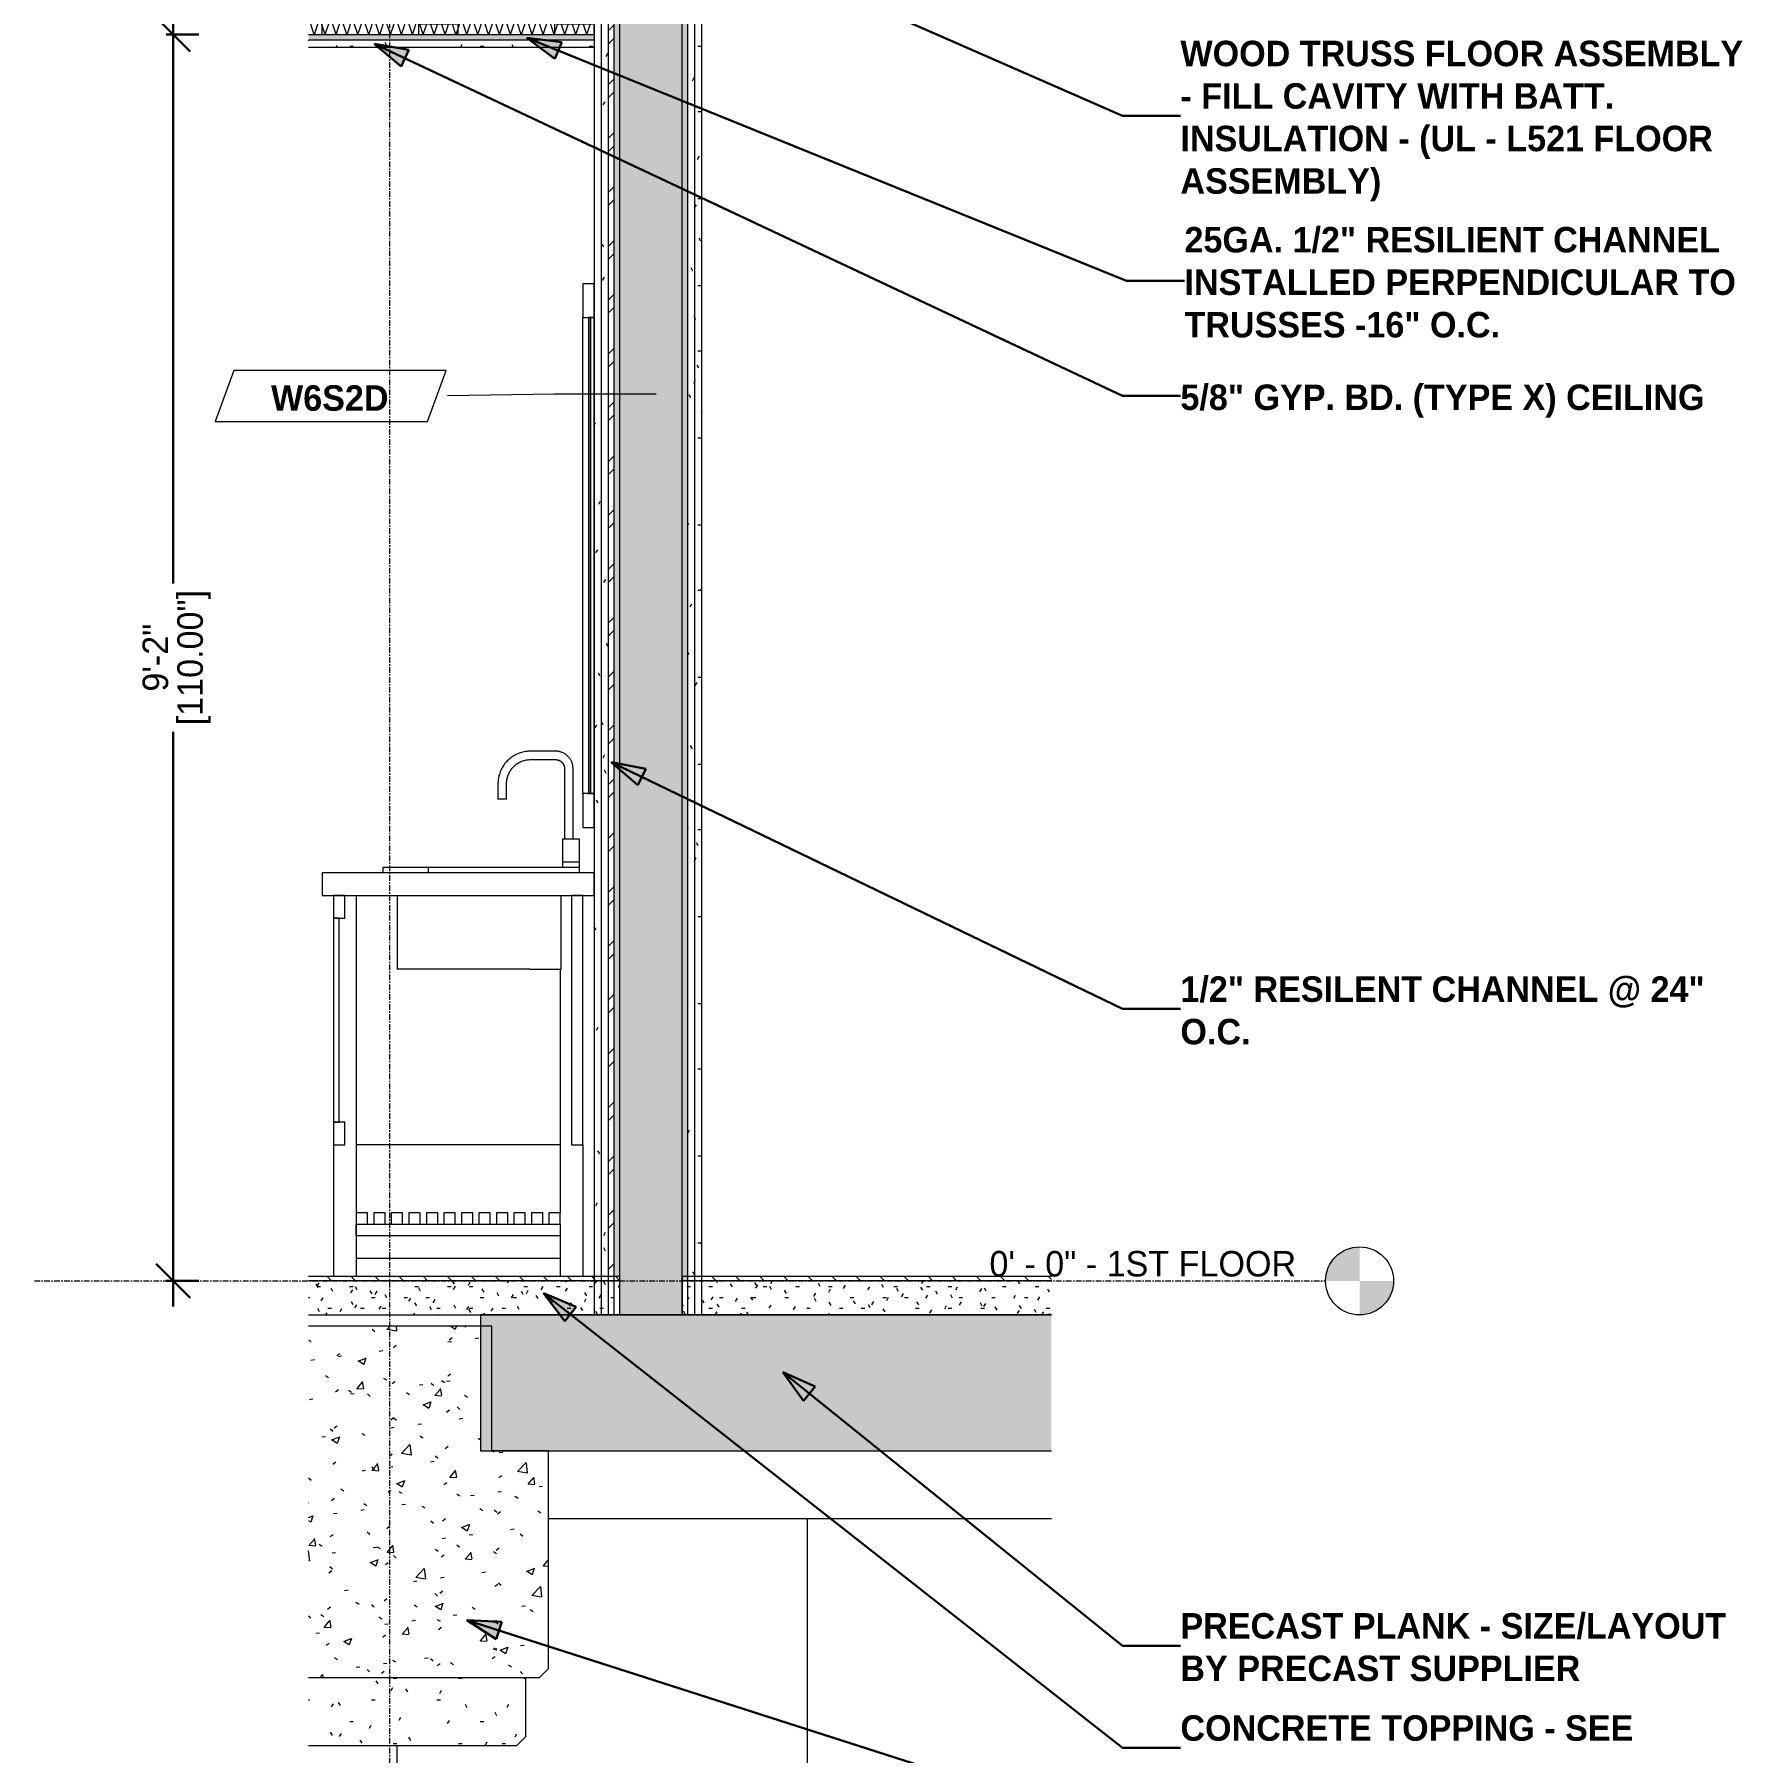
# Model space of a CAD drawing. Header units: inches. Extents: x 2469 to 3241, y -184 to 455.
# Drawn here: x 2469 to 2619.7, y -41.6 to 110 of the extents above; entities that cross this region are included whole.
import ezdxf

# ---------------------------------------------------------------- set-up
doc = ezdxf.new("R2010")
doc.units = ezdxf.units.IN
doc.header["$MEASUREMENT"] = 0
doc.linetypes.add('Dash 1_16_', pattern=[0.125, 0.0625, -0.0625])
doc.linetypes.add('Grid Line 1_2_', pattern=[0.875, 0.5, -0.125, 0.125, -0.125])
for name, color, linetype, lineweight in [('0-1', 7, 'Continuous', 5), ('0-2', 254, 'Continuous', 9), ('0-3', 55, 'Continuous', 9), ('A-ANNO-DIMS-1', 211, 'Continuous', 30), ('A-CLNG-1', 251, 'Continuous', 5), ('A-CLNG-2', 13, 'Continuous', 9), ('A-CLNG-PATT-1', 45, 'Continuous', 9), ('A-DOOR-1', 7, 'Dash 1_16_', 9), ('A-DOOR-FRAM-1', 7, 'Continuous', 9), ('A-FLOR-5', 192, 'Continuous', 9), ('A-FLOR-LEVL', 51, 'Continuous', 9), ('A-FLOR-LEVL-1', 51, 'Grid Line 1_2_', 9), ('A-FLOR-MCUT-2', 51, 'Continuous', 9), ('A-FLOR-PATT-1', 45, 'Continuous', 9), ('A-GENM-1', 55, 'Continuous', 9), ('A-WALL-1', 7, 'Continuous', 9), ('A-WALL-IDEN', 211, 'Continuous', 9), ('A-WALL-PATT-1', 55, 'Continuous', 9), ('A-WALL-PATT-2', 45, 'Continuous', 9), ('G-ANNO-TEXT', 231, 'Continuous', 30), ('G-ANNO-TEXT-1', 231, 'Continuous', 9), ('I-WALL-1', 8, 'Continuous', 5), ('I-WALL-2', 7, 'Continuous', 9), ('P-SANR-FIXT-1', 254, 'Continuous', 9), ('Q-CASE-1', 253, 'Continuous', 9), ('Q-CASE-2', 254, 'Continuous', 9), ('S-BEAM-1', 55, 'Continuous', 9), ('S-BEAM-2', 10, 'Continuous', 9), ('S-BEAM-3', 7, 'Continuous', 9), ('S-BEAM-4', 45, 'Continuous', 9), ('S-GRID-1', 1, 'Grid Line 1_2_', 9)]:
    doc.layers.add(name, color=color, linetype=linetype, lineweight=lineweight)
doc.styles.add('Century Gothic', font='ufonts.com_century-gothic.ttf', dxfattribs={"height": 2.25})
doc.styles.add('Century Gothic_B', font='GOTHICB.TTF', dxfattribs={"height": 2.25})
doc.dimstyles.new('OD__1_16__Tol__', dxfattribs={"dimscale": 12, "dimtxt": 2.349379, "dimasz": 0.25, "dimexe": 0.1875, "dimexo": 0.125, "dimgap": 0.03125, "dimtad": 1, "dimdec": 4, "dimrnd": 0.0625, "dimzin": 3, "dimdsep": 46, "dimlunit": 4, "dimtxsty": 'Century Gothic', "dimblk1": 'OBLIQUE', "dimblk2": 'OBLIQUE', "dimsah": 1, "dimcen": 0.09, "dimdle": 0.1875, "dimazin": 0, "dimtfac": 1, "dimtdec": 4, "dimtix": 1, "dimtmove": 0, "dimatfit": 3, "dimfxl": 1, "dimtvp": 1, "dimtfill": 1, "dimfrac": 2, "dimtolj": 1, "dimtzin": 0, "dimlwd": 30, "dimlwe": 30, "dimarcsym": 2})
pattern_1 = [(0, (3257.106, 59.024), (7.68, 1.92), [0.317, -5.443, 0.317, -5.443, -30.72]), (0, (3257.106, 59.024), (7.68, 1.92), [-11.52, 0.317, -11.203, 0.317, -5.443, -13.44]), (0, (3257.106, 59.024), (7.68, 1.92), [-28.8, 0.317, -3.523, 0.317, -9.283]), (120, (3259.986, 59.984), (-5.502769, 5.691075), [0.317, -5.443, 0.317, -5.443, -30.72]), (120, (3259.986, 59.984), (-5.502769, 5.691075), [-11.52, 0.317, -11.203, 0.317, -5.443, -13.44]), (120, (3259.986, 59.984), (-5.502769, 5.691075), [-28.8, 0.317, -3.523, 0.317, -9.283]), (240, (3260.946, 63.824), (-2.177231, -7.611075), [0.317, -5.443, 0.317, -5.443, -30.72]), (240, (3260.946, 63.824), (-2.177231, -7.611075), [-11.52, 0.317, -11.203, 0.317, -5.443, -13.44]), (240, (3260.946, 63.824), (-2.177231, -7.611075), [-28.8, 0.317, -3.523, 0.317, -9.283])]
pattern_2 = [(161.57, (3257.226, 59.144), (-0.9603837, -0.00039918), [0, -6.83, 0.758, 0]), (18.43, (3256.986, 59.144), (-0.9603837, 0.00039918), [0, -6.83, 0.758, 0]), (108.43, (3257.226, 59.144), (0.47951018, -2.4005264), [2.276, -5.312]), (71.57, (3256.986, 59.144), (0.47951018, 2.4005264), [2.276, -5.312])]

# ---------------------------------------------------------------- blocks, each defined once
blk = doc.blocks.new('Bath Vanity - Bath Vanity 60_-3668790-WALL SECTION - WEST STAIR - SOUTH WALL')
at = {"layer": 'Q-CASE-1'}
for p, q in [((2518.37, 36), (2494.37, 36)), ((2494.37, 36), (2494.37, 34)), ((2518.37, 34), (2518.37, 36)), ((2494.37, 34), (2518.37, 34)), ((2496.37, 34), (2495.37, 34)), ((2495.37, 34), (2495.37, 32)), ((2496.37, 32), (2496.37, 34)), ((2517.37, 34), (2516.37, 34)), ((2516.37, 34), (2516.37, 12)), ((2517.37, 12), (2517.37, 34)), ((2495.87, 32), (2495.37, 32)), ((2495.37, 32), (2495.37, 14)), ((2495.37, 32), (2496.37, 32)), ((2495.87, 14), (2495.87, 32)), ((2495.37, 14), (2495.87, 14)), ((2496.37, 14), (2495.37, 14)), ((2495.37, 14), (2495.37, 12)), ((2496.37, 12), (2496.37, 14)), ((2495.37, 12), (2496.37, 12)), ((2516.37, 12), (2517.37, 12)), ((2498.37, 6), (2497.37, 6)), ((2497.37, 6), (2497.37, 5)), ((2497.37, 5), (2498.37, 5)), ((2498.37, 5), (2498.37, 6)), ((2499.92, 6), (2498.92, 6)), ((2498.92, 6), (2498.92, 5)), ((2498.92, 5), (2499.92, 5)), ((2499.92, 5), (2499.92, 6)), ((2501.46, 6), (2500.46, 6)), ((2500.46, 6), (2500.46, 5)), ((2500.46, 5), (2501.46, 5)), ((2501.46, 5), (2501.46, 6)), ((2503.01, 6), (2502.01, 6)), ((2502.01, 6), (2502.01, 5)), ((2502.01, 5), (2503.01, 5)), ((2503.01, 5), (2503.01, 6)), ((2504.56, 6), (2503.56, 6)), ((2503.56, 6), (2503.56, 5)), ((2503.56, 5), (2504.56, 5)), ((2504.56, 5), (2504.56, 6)), ((2506.1, 6), (2505.1, 6)), ((2505.1, 6), (2505.1, 5)), ((2505.1, 5), (2506.1, 5)), ((2506.1, 5), (2506.1, 6)), ((2507.65, 6), (2506.65, 6)), ((2506.65, 6), (2506.65, 5)), ((2506.65, 5), (2507.65, 5)), ((2507.65, 5), (2507.65, 6)), ((2509.19, 6), (2508.19, 6)), ((2508.19, 6), (2508.19, 5)), ((2508.19, 5), (2509.19, 5)), ((2509.19, 5), (2509.19, 6)), ((2510.74, 6), (2509.74, 6)), ((2509.74, 6), (2509.74, 5)), ((2509.74, 5), (2510.74, 5)), ((2510.74, 5), (2510.74, 6)), ((2512.28, 6), (2511.28, 6)), ((2511.28, 6), (2511.28, 5)), ((2511.28, 5), (2512.28, 5)), ((2512.28, 5), (2512.28, 6)), ((2513.83, 6), (2512.83, 6)), ((2512.83, 6), (2512.83, 5)), ((2512.83, 5), (2513.83, 5)), ((2513.83, 5), (2513.83, 6)), ((2515.37, 6), (2514.37, 6)), ((2514.37, 6), (2514.37, 5)), ((2514.37, 5), (2515.37, 5)), ((2515.37, 5), (2515.37, 6))]:
    blk.add_line(p, q, dxfattribs=at)
at = {"layer": 'Q-CASE-2'}
for p, q in [((2497.37, 34), (2497.37, 6)), ((2515.37, 27.5), (2515.37, 6)), ((2495.37, 12), (2495.37, 0.37)), ((2515.37, 12), (2497.37, 12)), ((2517.37, 12), (2517.37, 0.37)), ((2497.37, 4), (2497.37, 5)), ((2497.37, 5), (2497.37, 0.37)), ((2498.37, 5), (2498.92, 5)), ((2499.92, 5), (2500.46, 5)), ((2501.46, 5), (2502.01, 5)), ((2503.01, 5), (2503.56, 5)), ((2504.56, 5), (2505.1, 5)), ((2506.1, 5), (2506.65, 5)), ((2507.65, 5), (2508.19, 5)), ((2509.19, 5), (2509.74, 5)), ((2510.74, 5), (2511.28, 5)), ((2512.28, 5), (2512.83, 5)), ((2513.83, 5), (2514.37, 5)), ((2515.37, 5), (2515.37, 4)), ((2515.37, 5), (2515.37, 0.37)), ((2497.37, 4), (2515.37, 4)), ((2497.37, 2), (2515.37, 2))]:
    blk.add_line(p, q, dxfattribs=at)
blk = doc.blocks.new('BATHROOM MIRROR - BATHROOM MIRROR  60_-3802719-WALL SECTION - WEST STAIR - SOUTH WALL')
at = {"layer": 'Q-CASE-1'}
for p, q in [((2517.37, 88), (2517.37, 85)), ((2518.37, 88), (2517.37, 88)), ((2518.37, 85), (2518.37, 88)), ((2517.37, 85), (2518.37, 85)), ((2517.85, 85), (2517.85, 43)), ((2518.04, 85), (2517.85, 85)), ((2518.04, 43), (2518.04, 85)), ((2518.04, 85), (2518.04, 43)), ((2518.37, 85), (2518.04, 85)), ((2518.37, 43), (2518.37, 85)), ((2517.37, 43), (2517.37, 40)), ((2518.37, 43), (2517.37, 43)), ((2517.85, 43), (2518.04, 43)), ((2518.04, 43), (2518.37, 43)), ((2518.37, 40), (2518.37, 43)), ((2517.37, 40), (2518.37, 40))]:
    blk.add_line(p, q, dxfattribs=at)
at = {"layer": 'Q-CASE-2'}
blk.add_line((2517.37, 43), (2517.37, 85), dxfattribs=at)
blk = doc.blocks.new('CTR - 1st Phase - Unit Layouts_rvt-1-WALL SECTION - WEST STAIR - SOUTH WALL')
at = {"layer": 'P-SANR-FIXT-1'}
for p, q in [((2514.94, 46.75), (2512.75, 46.75)), ((2512.75, 46), (2514.94, 46)), ((2515.75, 45.19), (2515.75, 39)), ((2516.5, 39), (2516.5, 45.19)), ((2509.87, 43.87), (2509.87, 42.5)), ((2510.62, 42.5), (2509.87, 42.5)), ((2510.62, 42.5), (2510.62, 43.87)), ((2515.56, 39), (2515.56, 36.99)), ((2515.56, 39), (2515.56, 36.99)), ((2515.58, 39), (2515.58, 39)), ((2515.58, 39), (2516.31, 39)), ((2516.31, 39), (2517.04, 39)), ((2517.04, 39), (2517.04, 39)), ((2517.06, 36.99), (2517.06, 39)), ((2517.06, 36.99), (2517.06, 39)), ((2499.74, 36.5), (2503.74, 36.5)), ((2499.74, 36), (2499.74, 36.5)), ((2503.74, 36.5), (2514.56, 36.5)), ((2503.74, 36), (2503.74, 36.5)), ((2514.56, 36.5), (2517.06, 36.5)), ((2515.56, 36.99), (2515.56, 36.5)), ((2515.56, 36.99), (2517.06, 36.99)), ((2517.06, 36.5), (2517.06, 36.99)), ((2517.06, 36), (2517.06, 36.5)), ((2500.99, 34), (2500.99, 27.5)), ((2515.44, 27.5), (2515.44, 34)), ((2503.74, 27.5), (2500.99, 27.5)), ((2512.69, 27.5), (2503.74, 27.5)), ((2512.69, 27.5), (2515.44, 27.5))]:
    blk.add_line(p, q, dxfattribs=at)
at = {"layer": 'P-SANR-FIXT-1', "flags": 128}
for points in [[(2512.75, 46.75), (2512.63, 46.75), (2512.52, 46.74), (2512.41, 46.73), (2512.29, 46.71), (2512.18, 46.69), (2512.07, 46.67), (2511.96, 46.64), (2511.85, 46.6), (2511.74, 46.57), (2511.63, 46.52), (2511.53, 46.48), (2511.42, 46.43), (2511.32, 46.37), (2511.22, 46.31), (2511.13, 46.25), (2511.03, 46.18), (2510.94, 46.11), (2510.85, 46.04), (2510.77, 45.96), (2510.69, 45.88), (2510.61, 45.79), (2510.53, 45.71), (2510.46, 45.62), (2510.39, 45.52), (2510.33, 45.43), (2510.27, 45.33), (2510.21, 45.23), (2510.16, 45.13), (2510.11, 45.02), (2510.07, 44.92), (2510.03, 44.81), (2510, 44.7), (2509.96, 44.59), (2509.94, 44.48), (2509.92, 44.36), (2509.9, 44.25), (2509.89, 44.14), (2509.88, 44.02), (2509.87, 43.91), (2509.87, 43.87)], [(2510.62, 43.87), (2510.63, 43.96), (2510.63, 44.04), (2510.64, 44.13), (2510.65, 44.21), (2510.67, 44.3), (2510.69, 44.38), (2510.71, 44.46), (2510.73, 44.54), (2510.76, 44.62), (2510.79, 44.7), (2510.83, 44.78), (2510.86, 44.86), (2510.91, 44.93), (2510.95, 45), (2511, 45.07), (2511.05, 45.14), (2511.1, 45.21), (2511.15, 45.28), (2511.21, 45.34), (2511.27, 45.4), (2511.33, 45.46), (2511.4, 45.51), (2511.46, 45.57), (2511.53, 45.62), (2511.6, 45.66), (2511.67, 45.71), (2511.75, 45.75), (2511.82, 45.79), (2511.9, 45.82), (2511.98, 45.86), (2512.06, 45.88), (2512.14, 45.91), (2512.22, 45.93), (2512.31, 45.95), (2512.39, 45.97), (2512.47, 45.98), (2512.56, 45.99), (2512.64, 46), (2512.73, 46), (2512.75, 46)], [(2516.5, 45.19), (2516.5, 45.25), (2516.49, 45.31), (2516.49, 45.37), (2516.48, 45.44), (2516.47, 45.5), (2516.46, 45.56), (2516.44, 45.62), (2516.42, 45.68), (2516.4, 45.74), (2516.38, 45.8), (2516.35, 45.85), (2516.32, 45.91), (2516.29, 45.96), (2516.26, 46.02), (2516.23, 46.07), (2516.19, 46.12), (2516.15, 46.17), (2516.11, 46.22), (2516.07, 46.26), (2516.03, 46.31), (2515.98, 46.35), (2515.93, 46.39), (2515.88, 46.43), (2515.83, 46.47), (2515.78, 46.5), (2515.73, 46.54), (2515.67, 46.57), (2515.62, 46.59), (2515.56, 46.62), (2515.5, 46.64), (2515.44, 46.67), (2515.39, 46.68), (2515.33, 46.7), (2515.26, 46.72), (2515.2, 46.73), (2515.14, 46.74), (2515.08, 46.74), (2515.02, 46.75), (2514.95, 46.75), (2514.94, 46.75)], [(2514.94, 46), (2514.97, 46), (2515, 46), (2515.03, 45.99), (2515.07, 45.99), (2515.1, 45.98), (2515.13, 45.98), (2515.16, 45.97), (2515.19, 45.96), (2515.22, 45.95), (2515.25, 45.94), (2515.28, 45.92), (2515.31, 45.91), (2515.34, 45.89), (2515.37, 45.88), (2515.4, 45.86), (2515.42, 45.84), (2515.45, 45.82), (2515.47, 45.8), (2515.5, 45.78), (2515.52, 45.75), (2515.54, 45.73), (2515.56, 45.71), (2515.58, 45.68), (2515.6, 45.65), (2515.62, 45.63), (2515.64, 45.6), (2515.65, 45.57), (2515.67, 45.54), (2515.68, 45.51), (2515.69, 45.48), (2515.71, 45.45), (2515.72, 45.42), (2515.72, 45.39), (2515.73, 45.36), (2515.74, 45.33), (2515.74, 45.29), (2515.75, 45.26), (2515.75, 45.23), (2515.75, 45.2), (2515.75, 45.19)]]:
    blk.add_lwpolyline(points, dxfattribs=at)
at = {"layer": '0-2'}
for name in ['BATHROOM MIRROR - BATHROOM MIRROR  60_-3802719-WALL SECTION - WEST STAIR - SOUTH WALL', 'Bath Vanity - Bath Vanity 60_-3668790-WALL SECTION - WEST STAIR - SOUTH WALL']:
    blk.add_blockref(name, (0, 0), dxfattribs=at)
blk = doc.blocks.new('Parking_Stall_Multiple - STANDARD-2088485-WALL SECTION - WEST STAIR - SOUTH WALL')
at = {"layer": 'A-GENM-1'}
for p, q in [((2493.16, -151.75), (2493.82, -151.75)), ((2493.82, -152), (2493.16, -152)), ((2493.82, -152), (2493.82, -151.75))]:
    blk.add_line(p, q, dxfattribs=at)
blk = doc.blocks.new('Parking_Stall_Multiple - STANDARD-2220512-WALL SECTION - WEST STAIR - SOUTH WALL')
at = {"layer": 'A-GENM-1'}
for p, q in [((2506.82, -151.75), (2509.82, -151.75)), ((2506.82, -151.75), (2506.82, -152)), ((2509.82, -152), (2506.82, -152)), ((2509.82, -151.75), (2558.7, -151.75)), ((2509.82, -152), (2509.82, -151.75)), ((2558.7, -152), (2509.82, -152))]:
    blk.add_line(p, q, dxfattribs=at)
blk = doc.blocks.new('CHAINLINK GATE - CHAINLINK GATE-2199385-WALL SECTION - WEST STAIR - SOUTH WALL')
at = {"layer": 'A-DOOR-1'}
for p, q in [((2558.7, -93.29), (2537.02, -68)), ((2537.24, -151.75), (2558.7, -126.71))]:
    blk.add_line(p, q, dxfattribs=at)
at = {"layer": 'A-DOOR-FRAM-1'}
for p, q in [((2558.7, -65), (2534.02, -65)), ((2534.02, -65), (2534.02, -151.75)), ((2537.02, -151.75), (2537.02, -68)), ((2537.02, -68), (2558.7, -68))]:
    blk.add_line(p, q, dxfattribs=at)
blk = doc.blocks.new('CTR - 1st Phase - Common Walls_rvt-1-WALL SECTION - WEST STAIR - SOUTH WALL')
at = {"layer": 'A-WALL-PATT-1'}
h = blk.add_hatch(dxfattribs=at)
h.set_pattern_fill('FP_7', color=256, style=0, pattern_type=2)
h.set_pattern_definition([(90, (2609.524, -152), (-36.188, 2e-15), [])])
h.paths.add_polyline_path([(2534.02, -151.75), (2534.02, -65), (2558.7, -65), (2558.7, -21), (2514.32, -21), (2514.32, -34.21), (2513.54, -35), (2512.32, -35), (2512.32, -40.21), (2511.54, -41), (2493.16, -41), (2493.16, -44), (2508.32, -44), (2508.32, -151.75), (2509.82, -151.75)], flags=0)
at = {"layer": '0-3'}
for name in ['CHAINLINK GATE - CHAINLINK GATE-2199385-WALL SECTION - WEST STAIR - SOUTH WALL', 'Parking_Stall_Multiple - STANDARD-2088485-WALL SECTION - WEST STAIR - SOUTH WALL', 'Parking_Stall_Multiple - STANDARD-2220512-WALL SECTION - WEST STAIR - SOUTH WALL']:
    blk.add_blockref(name, (0, 0), dxfattribs=at)
blk = doc.blocks.new('CTR - 1st Phase -Stairs _ Elevators_rvt-1-WALL SECTION - WEST STAIR - SOUTH WALL')
at = {"layer": 'A-WALL-PATT-2'}
h = blk.add_hatch(dxfattribs=at)
h.set_pattern_fill('FP_5', color=256, style=0, pattern_type=2)
h.set_pattern_definition(pattern_1)
h.paths.add_polyline_path([(2518.37, 0.37), (2519, 0.37), (2519, 136), (2518.37, 136), (2518.37, 6.8)], flags=0)
h = blk.add_hatch(dxfattribs=at)
h.set_pattern_fill('FP_5', color=256, style=0, pattern_type=2)
h.set_pattern_definition(pattern_1)
h.paths.add_polyline_path([(2519.62, 0.37), (2519.62, 136), (2519, 136), (2519, 0.37)], flags=0)
h = blk.add_hatch(dxfattribs=at)
h.set_pattern_fill('FP_9', color=256, style=0, pattern_type=2)
h.set_pattern_definition([(45, (3257.106, 59.024), (-2.375879, 2.375879), []), (45, (3257.106, 62.624), (-2.375879, 2.375879), [])])
h.paths.add_polyline_path([(2519.62, 0.37), (2520.12, 0.37), (2520.12, 136), (2519.62, 136), (2519.62, 1.39)], flags=0)
h = blk.add_hatch(dxfattribs=at)
h.set_pattern_fill('FP_1', color=256, style=0, pattern_type=2)
h.set_pattern_definition(pattern_2)
h.paths.add_polyline_path([(2520.62, -3), (2526.12, -3), (2526.12, 136), (2520.62, 136), (2520.62, -2.89)], flags=0)
h = blk.add_hatch(dxfattribs=at)
h.set_pattern_fill('FP_5', color=256, style=0, pattern_type=2)
h.set_pattern_definition(pattern_1)
h.paths.add_polyline_path([(2526.62, 0), (2527.25, 0), (2527.25, 136), (2526.62, 136), (2526.62, 7.8)], flags=0)
h = blk.add_hatch(dxfattribs=at)
h.set_pattern_fill('FP_5', color=256, style=0, pattern_type=2)
h.set_pattern_definition(pattern_1)
h.paths.add_polyline_path([(2527.87, 0), (2527.87, 136), (2527.25, 136), (2527.25, 0)], flags=0)
at = {"layer": 'I-WALL-1'}
for points in [[(2520.62, 0.37), (2520.62, 136), (2520.12, 136), (2520.12, 0.37)], [(2526.62, 0), (2526.62, 136), (2526.12, 136), (2526.12, 0)]]:
    blk.add_hatch(color=256, dxfattribs=at).paths.add_polyline_path(points, flags=0)
at = {"layer": 'A-WALL-1'}
for p, q in [((2519, -3), (2519, 136)), ((2519.62, -3), (2519.62, 136)), ((2520.12, -3), (2520.12, 136)), ((2520.62, -3), (2520.62, 136)), ((2526.12, -3), (2526.12, 136)), ((2526.62, -3), (2526.62, 136)), ((2527.25, -3), (2527.25, 136))]:
    blk.add_line(p, q, dxfattribs=at)
at = {"layer": 'I-WALL-2'}
for p, q in [((2518.37, 136), (2518.37, -3)), ((2527.87, -3), (2527.87, 136)), ((2518.37, -3), (2527.87, -3))]:
    blk.add_line(p, q, dxfattribs=at)
blk = doc.blocks.new('034100 - Precast Structural Concrete - Solid Plank - 12_-1875030-WALL SECTION - WEST STAIR - SOUTH WALL')
at = {"layer": 'S-BEAM-1'}
blk.add_line((2558.7, -21), (2514.32, -21), dxfattribs=at)
blk = doc.blocks.new('034100 - Precast Structural Concrete - Solid Plank - 12_-1871119-WALL SECTION - WEST STAIR - SOUTH WALL')
at = {"layer": 'S-BEAM-2'}
blk.add_hatch(color=256, dxfattribs=at).paths.add_polyline_path([(2525.93, -15), (2558.7, -15), (2558.7, -3), (2508.32, -3), (2508.32, -15)], flags=0)
at = {"layer": 'S-BEAM-3'}
for p, q in [((2558.7, -3), (2508.32, -3)), ((2508.32, -3), (2508.32, -15)), ((2508.32, -15), (2558.7, -15))]:
    blk.add_line(p, q, dxfattribs=at)
blk = doc.blocks.new('034100 - Precast Structural Concrete - Inverted Tee - IT 28IT31 _11_F _ 11_B SHELF_-1925200-WALL SECTION - WEST STAIR - SOUTH WALL')
at = {"layer": 'S-BEAM-4'}
h = blk.add_hatch(dxfattribs=at)
h.set_pattern_fill('FP_10', color=256, style=0, pattern_type=2)
h.set_pattern_definition([(50, (3257.106, 59.024), (6.885997, -0.602097), [0.72, -7.92]), (355, (3257.106, 59.024), (-1.331756, 7.220547), [0.576, -6.336]), (100.451, (3257.68, 58.974), (5.55363, 6.61819), [0.612, -6.731]), (46.184, (3257.106, 60.944), (10.24564, -1.588925), [1.08, -11.88]), (96.636, (3257.96, 60.812), (8.97244, 9.35152), [0.918, -10.096]), (351.184, (3257.106, 60.944), (8.9732, 9.35123), [0.864, -9.504]), (21, (3258.066, 60.464), (5.730726, -3.865003), [0.72, -7.92]), (326, (3258.066, 60.464), (2.33581, 6.96088), [0.576, -6.336]), (71.451, (3258.544, 60.142), (8.065876, 3.09595), [0.612, -6.731]), (37.5, (3257.106, 59.024), (0.116866, 3.1954784), [0.317, -5.942, 0.317, -6.115, -6.36]), (37.5, (3257.106, 59.024), (0.116866, 3.1954784), [-12.691, 0.317, -6.043]), (7.5, (3257.106, 59.024), (2.52543, 3.786025), [0.317, -3.35, 0.317, -5.798, -2.424]), (7.5, (3257.106, 59.024), (2.52543, 3.786025), [-9.782, 0.317, -2.107]), (327.5, (3254.966, 59.024), (5.1243685, -0.216176), [0.317, -2.083, 0.317, -7.171, -9.936]), (327.5, (3254.966, 59.024), (5.1243685, -0.216176), [-9.888, 0.317, -9.619]), (317.5, (3254.006, 59.024), (5.598326, 0.96141), [0.317, -2.803, 0.317, -4.656, -7.056]), (317.5, (3254.006, 59.024), (5.598326, 0.96141), [-8.093, 0.317, -6.739])])
h.paths.add_polyline_path([(2513.54, -35), (2514.32, -34.21), (2514.32, -15), (2508.32, -15), (2508.32, -4), (2493.16, -4), (2493.16, -35), (2511.54, -35)], flags=0)
at = {"layer": 'S-BEAM-3'}
for p, q in [((2509.32, -4), (2493.16, -4)), ((2509.32, -15), (2509.32, -4)), ((2514.32, -15), (2509.32, -15)), ((2514.32, -34.21), (2514.32, -15)), ((2513.54, -35), (2514.32, -34.21)), ((2493.16, -35), (2513.54, -35))]:
    blk.add_line(p, q, dxfattribs=at)
blk = doc.blocks.new('TRUSS - 24_-2436092-WALL SECTION - WEST STAIR - SOUTH WALL')
at = {"layer": 'S-BEAM-3'}
for p, q in [((2494.37, 134), (2493.16, 134)), ((2494.37, 132.5), (2494.37, 134)), ((2493.16, 132.5), (2494.37, 132.5)), ((2494.25, 120.13), (2493.16, 120.13)), ((2494.25, 116.88), (2494.25, 120.13)), ((2493.16, 116.88), (2494.25, 116.88)), ((2494.37, 111.5), (2493.16, 111.5)), ((2494.37, 110), (2494.37, 111.5)), ((2493.16, 110), (2494.37, 110))]:
    blk.add_line(p, q, dxfattribs=at)
blk = doc.blocks.new('TRUSS - 24_-2436132-WALL SECTION - WEST STAIR - SOUTH WALL')
at = {"layer": 'S-BEAM-1'}
for p, q in [((2504.69, 133.75), (2504.56, 133.75)), ((2504.56, 132.5), (2504.56, 111.5)), ((2504.69, 111.5), (2504.69, 132.5))]:
    blk.add_line(p, q, dxfattribs=at)
at = {"layer": 'S-BEAM-3'}
for p, q in [((2502.87, 134), (2502.87, 132.5)), ((2506.37, 134), (2502.87, 134)), ((2506.37, 132.5), (2506.37, 134)), ((2502.87, 132.5), (2506.37, 132.5)), ((2506.25, 112.93), (2503, 112.93)), ((2503, 112.93), (2503, 110.92)), ((2506.25, 110.92), (2506.25, 112.93)), ((2502.87, 111.5), (2502.87, 110)), ((2506.37, 111.5), (2502.87, 111.5)), ((2503, 110.92), (2506.25, 110.92)), ((2506.37, 110), (2506.37, 111.5)), ((2502.87, 110), (2506.37, 110))]:
    blk.add_line(p, q, dxfattribs=at)
blk = doc.blocks.new('CTR - 1st Phase - Structure_rvt-1-WALL SECTION - WEST STAIR - SOUTH WALL')
at = {"layer": 'S-BEAM-1'}
h = blk.add_hatch(dxfattribs=at)
h.set_pattern_fill('FP_5', color=256, style=0, pattern_type=2)
h.set_pattern_definition(pattern_1)
h.paths.add_polyline_path([(2508.32, -41), (2511.54, -41), (2512.32, -40.21), (2512.32, -35), (2493.16, -35), (2493.16, -41), (2503.7, -41)], flags=0)
for p, q in [((2512.32, -40.21), (2512.32, -35)), ((2511.54, -41), (2512.32, -40.21)), ((2493.16, -41), (2511.54, -41))]:
    blk.add_line(p, q, dxfattribs=at)
at = {"layer": '0-3'}
for name, p in [('TRUSS - 24_-2436092-WALL SECTION - WEST STAIR - SOUTH WALL', (0, 0)), ('TRUSS - 24_-2436132-WALL SECTION - WEST STAIR - SOUTH WALL', (0, 0)), ('TRUSS - 24_-2436132-WALL SECTION - WEST STAIR - SOUTH WALL', (12, 0)), ('034100 - Precast Structural Concrete - Solid Plank - 12_-1871119-WALL SECTION - WEST STAIR - SOUTH WALL', (0, 0)), ('034100 - Precast Structural Concrete - Inverted Tee - IT 28IT31 _11_F _ 11_B SHELF_-1925200-WALL SECTION - WEST STAIR - SOUTH WALL', (0, 0)), ('034100 - Precast Structural Concrete - Solid Plank - 12_-1875030-WALL SECTION - WEST STAIR - SOUTH WALL', (0, 0))]:
    blk.add_blockref(name, p, dxfattribs=at)
blk = doc.blocks.new('Level - Level Head - Circle-50818-WALL SECTION - WEST STAIR - SOUTH WALL')
at = {"layer": 'A-FLOR-LEVL'}
h = blk.add_hatch(color=256, dxfattribs=at)
edge = h.paths.add_edge_path(flags=0)
edge.add_line((2585.88, 0), (2582.88, 0))
edge.add_arc((2585.88, 0), 3, 90, 180, ccw=False)
edge.add_line((2585.88, 3), (2585.88, 0))
h = blk.add_hatch(color=256, dxfattribs=at)
edge = h.paths.add_edge_path(flags=0)
edge.add_line((2585.88, -3), (2585.88, 0))
edge.add_line((2585.88, 0), (2588.88, 0))
edge.add_arc((2585.88, 0), 3, 270, 360, ccw=False)
blk.add_circle((2585.88, 0), 3, dxfattribs=at)
blk = doc.blocks.new('Wall Tag - Arch Wall-3269662-WALL SECTION - WEST STAIR - SOUTH WALL')
at = {"layer": 'A-WALL-IDEN'}
for p, q in [((2486.56, 80.35), (2484.92, 75.85)), ((2505.29, 80.35), (2486.56, 80.35)), ((2503.65, 75.85), (2505.29, 80.35)), ((2484.92, 75.85), (2503.65, 75.85))]:
    blk.add_line(p, q, dxfattribs=at)
blk = doc.blocks.new('_Oblique')
at = {"color": 0, "linetype": 'ByBlock', "lineweight": -2}
blk.add_line((-0.5, -0.5), (0.5, 0.5), dxfattribs=at)
blk = doc.blocks.new('DIMBLOCK1-WALL SECTION - WEST STAIR - SOUTH WALL')
at = {"layer": 'A-ANNO-DIMS-1', "color": 0, "lineweight": 30, "transparency": 16777216}
for p, q in [((2481.22, -2.25), (2481.22, 112.25)), ((2480.6, 110), (2483.47, 110)), ((2480.6, 0), (2483.47, 0))]:
    blk.add_line(p, q, dxfattribs=at)
at = {"layer": 'Defpoints', "color": 0, "transparency": 16777216}
for p in [(2479.1, 110), (2481.22, 110), (2479.1, 0)]:
    blk.add_point(p, dxfattribs=at)
at = {"layer": 'A-ANNO-DIMS-1', "color": 0, "lineweight": 30, "transparency": 16777216, "xscale": 3, "yscale": 3, "zscale": 3}
for p, rotation in [((2481.22, 110), 90), ((2481.22, 0), 270)]:
    blk.add_blockref('_Oblique', p, dxfattribs=dict(at, rotation=rotation))
at = {"layer": 'A-ANNO-DIMS-1', "color": 0, "transparency": 16777216, "insert": (2479.66, 55), "char_height": 2.25, "attachment_point": 5, "rotation": 90, "style": 'Century Gothic', "bg_fill": 3, "box_fill_scale": 1.25, "bg_fill_color": 256, "bg_fill_true_color": 13158600, "bg_fill_transparency": 0}
blk.add_mtext('\\A1;9\'-2"', dxfattribs=at)
at = {"layer": 'A-ANNO-DIMS-1', "color": 0, "transparency": 16777216, "insert": (2483.05, 55), "char_height": 2.25, "attachment_point": 5, "rotation": 90, "style": 'Century Gothic', "bg_fill": 3, "box_fill_scale": 1.25, "bg_fill_color": 256, "bg_fill_true_color": 13158600, "bg_fill_transparency": 0}
blk.add_mtext('\\A1;[110.00"]', dxfattribs=at)
blk = doc.blocks.new('DIMBLOCK2-WALL SECTION - WEST STAIR - SOUTH WALL')
at = {"layer": 'A-ANNO-DIMS-1', "color": 0, "lineweight": 30, "transparency": 16777216}
for p, q in [((2481.22, 107.75), (2481.22, 136.25)), ((2491.48, 134), (2478.97, 134)), ((2480.6, 110), (2483.47, 110))]:
    blk.add_line(p, q, dxfattribs=at)
at = {"layer": 'Defpoints', "color": 0, "transparency": 16777216}
for p in [(2481.22, 134), (2492.98, 134), (2479.1, 110)]:
    blk.add_point(p, dxfattribs=at)
at = {"layer": 'A-ANNO-DIMS-1', "color": 0, "lineweight": 30, "transparency": 16777216, "xscale": 3, "yscale": 3, "zscale": 3}
for p, rotation in [((2481.22, 134), 90), ((2481.22, 110), 270)]:
    blk.add_blockref('_Oblique', p, dxfattribs=dict(at, rotation=rotation))
at = {"layer": 'A-ANNO-DIMS-1', "color": 0, "transparency": 16777216, "insert": (2479.66, 122), "char_height": 2.25, "attachment_point": 5, "rotation": 90, "style": 'Century Gothic', "bg_fill": 3, "box_fill_scale": 1.25, "bg_fill_color": 256, "bg_fill_true_color": 13158600, "bg_fill_transparency": 0}
blk.add_mtext('\\A1;2\'-0"', dxfattribs=at)
at = {"layer": 'A-ANNO-DIMS-1', "color": 0, "transparency": 16777216, "insert": (2483.05, 122), "char_height": 2.25, "attachment_point": 5, "rotation": 90, "style": 'Century Gothic', "bg_fill": 3, "box_fill_scale": 1.25, "bg_fill_color": 256, "bg_fill_true_color": 13158600, "bg_fill_transparency": 0}
blk.add_mtext('\\A1;[24.00"]', dxfattribs=at)

msp = doc.modelspace()

# ---------------------------------------------------------------- hatches: boundary and pattern name
at = {"layer": 'A-CLNG-1'}
msp.add_hatch(color=256, dxfattribs=at).paths.add_polyline_path([(2493.161184, 109.5), (2518.373737, 109.5), (2518.373737, 110), (2493.161184, 110), (2493.161184, 109.530483)], flags=0)
at = {"layer": 'A-CLNG-PATT-1'}
h = msp.add_hatch(dxfattribs=at)
h.set_pattern_fill('FP_5', color=256, style=0, pattern_type=2)
h.set_pattern_definition(pattern_1)
h.paths.add_polyline_path([(2509.545684, 108.875), (2518.373737, 108.875), (2518.373737, 109.5), (2493.161184, 109.5), (2493.161184, 108.875), (2505.449559, 108.875)], flags=0)
at = {"layer": 'A-FLOR-PATT-1'}
h = msp.add_hatch(dxfattribs=at)
h.set_pattern_fill('FP_1', color=256, style=0, pattern_type=2)
h.set_pattern_definition(pattern_2)
h.paths.add_polyline_path([(2493.161184, 110), (2518.373737, 110), (2518.373737, 134), (2493.161184, 134), (2493.161184, 112.757277)], flags=0)
h = msp.add_hatch(dxfattribs=at)
h.set_pattern_fill('FP_2', color=256, style=0, pattern_type=2)
h.set_pattern_definition([(135, (3257.106, 59.024), (-1.0606602, -1.0606602), [])])
h.paths.add_polyline_path([(2558.699184, 0), (2558.699184, 0.375), (2527.873737, 0.375), (2527.873737, 0)], flags=0)
h.paths.add_polyline_path([(2520.623737, 0), (2520.623737, 0.375), (2493.161184, 0.375), (2493.161184, 0), (2518.373737, 0)], flags=0)
h = msp.add_hatch(dxfattribs=at)
h.set_pattern_fill('FP_3', color=256, style=0, pattern_type=2)
h.set_pattern_definition([(0, (3257.106, 59.024), (3.84, 0.96), [0.317, -2.563, 0.317, -2.563, -15.36]), (0, (3257.106, 59.024), (3.84, 0.96), [-5.76, 0.317, -5.443, 0.317, -2.563, -6.72]), (0, (3257.106, 59.024), (3.84, 0.96), [-14.4, 0.317, -1.603, 0.317, -4.483]), (120, (3258.546, 59.504), (-2.7513844, 2.8455376), [0.317, -2.563, 0.317, -2.563, -15.36]), (120, (3258.546, 59.504), (-2.7513844, 2.8455376), [-5.76, 0.317, -5.443, 0.317, -2.563, -6.72]), (120, (3258.546, 59.504), (-2.7513844, 2.8455376), [-14.4, 0.317, -1.603, 0.317, -4.483]), (240, (3259.026, 61.424), (-1.0886156, -3.8055376), [0.317, -2.563, 0.317, -2.563, -15.36]), (240, (3259.026, 61.424), (-1.0886156, -3.8055376), [-5.76, 0.317, -5.443, 0.317, -2.563, -6.72]), (240, (3259.026, 61.424), (-1.0886156, -3.8055376), [-14.4, 0.317, -1.603, 0.317, -4.483])])
h.paths.add_polyline_path([(2493.161184, -3), (2520.623737, -3), (2520.623737, 0), (2493.161184, 0), (2493.161184, -2.800659)], flags=0)
h.paths.add_polyline_path([(2558.699184, -3), (2558.699184, 0), (2526.123737, 0), (2526.123737, -3), (2527.873737, -3)], flags=0)
at = {"layer": 'G-ANNO-TEXT'}
for points in [[(2512.412366, 109.703845), (2514.890484, 107.831653), (2515.494575, 109.321538)], [(2498.954753, 109.17128), (2501.326707, 107.166285), (2502.011423, 108.62088)], [(2519.866126, 45.781644), (2522.217735, 43.752826), (2522.917088, 45.20044)], [(2513.90304, -1.081175), (2515.765018, -3.566977), (2516.758461, -2.302954)], [(2535.003922, -8.069284), (2536.83629, -10.576992), (2537.844653, -9.324839)], [(2507.110787, -29.935644), (2509.72209, -31.617092), (2510.212966, -30.08617)]]:
    msp.add_hatch(color=256, dxfattribs=at).paths.add_polyline_path(points, flags=0)

# ---------------------------------------------------------------- linework, layer by layer
at = {"layer": 'A-CLNG-2'}
for p, q in [((2518.373737, 109.5), (2493.161184, 109.5)), ((2518.373737, 108.875), (2518.373737, 110)), ((2493.161184, 108.875), (2518.373737, 108.875))]:
    msp.add_line(p, q, dxfattribs=at)
at = {"layer": 'A-FLOR-5'}
for p, q in [((2518.373737, 110), (2518.373737, 136)), ((2493.161184, 110), (2518.373737, 110)), ((2520.623737, 0.375), (2493.161184, 0.375)), ((2520.623737, -3), (2520.623737, 0.375)), ((2558.699184, 0.375), (2526.123737, 0.375)), ((2526.123737, 0.375), (2526.123737, -3)), ((2493.161184, -3), (2520.623737, -3)), ((2526.123737, -3), (2558.699184, -3))]:
    msp.add_line(p, q, dxfattribs=at)
at = {"layer": 'A-FLOR-LEVL-1'}
msp.add_line((2468.975054, 0), (2582.881326, 0), dxfattribs=at)
at = {"layer": 'A-FLOR-MCUT-2'}
for p, q in [((2520.623737, 0), (2493.161184, 0)), ((2558.699184, 0), (2526.123737, 0))]:
    msp.add_line(p, q, dxfattribs=at)
at = {"layer": 'A-WALL-IDEN'}
for p, q in [((2514.860729, 78.234672), (2505.40588, 78.100312)), ((2523.841527, 78.234672), (2514.860729, 78.234672))]:
    msp.add_line(p, q, dxfattribs=at)
at = {"layer": 'G-ANNO-TEXT'}
for p, q in [((2514.299787, 125.099608), (2564.961237, 102.811172)), ((2512.412366, 109.703845), (2514.890484, 107.831653)), ((2515.494575, 109.321538), (2512.412366, 109.703845)), ((2512.412366, 109.703845), (2565.318929, 88.252265)), ((2514.890484, 107.831653), (2515.494575, 109.321538)), ((2498.954753, 109.17128), (2501.326707, 107.166285)), ((2502.011423, 108.62088), (2498.954753, 109.17128)), ((2498.954753, 109.17128), (2564.961237, 78.100312)), ((2501.326707, 107.166285), (2502.011423, 108.62088)), ((2564.961237, 102.811172), (2570.076246, 102.811172)), ((2565.318929, 88.252265), (2570.433938, 88.252265)), ((2564.961237, 78.100312), (2570.076246, 78.100312)), ((2519.866126, 45.781644), (2522.217735, 43.752826)), ((2522.917088, 45.20044), (2519.866126, 45.781644)), ((2519.866126, 45.781644), (2564.961237, 23.995859)), ((2522.217735, 43.752826), (2522.917088, 45.20044)), ((2564.961237, 23.995859), (2570.076246, 23.995859)), ((2513.90304, -1.081175), (2515.765018, -3.566977)), ((2516.758461, -2.302954), (2513.90304, -1.081175)), ((2513.90304, -1.081175), (2564.961237, -41.209741)), ((2515.765018, -3.566977), (2516.758461, -2.302954)), ((2535.003922, -8.069284), (2536.83629, -10.576992)), ((2537.844653, -9.324839), (2535.003922, -8.069284)), ((2535.003922, -8.069284), (2564.961237, -32.194009)), ((2536.83629, -10.576992), (2537.844653, -9.324839)), ((2507.110787, -29.935644), (2509.72209, -31.617092)), ((2510.212966, -30.08617), (2507.110787, -29.935644)), ((2507.110787, -29.935644), (2564.961237, -48.484846)), ((2509.72209, -31.617092), (2510.212966, -30.08617)), ((2564.961237, -32.194009), (2570.076246, -32.194009)), ((2564.961237, -41.209741), (2570.076246, -41.209741))]:
    msp.add_line(p, q, dxfattribs=at)
at = {"layer": 'S-GRID-1'}
msp.add_line((2500.323737, -159.835575), (2500.323737, 443.436618), dxfattribs=at)

# ---------------------------------------------------------------- block references
at = {"layer": '0-1'}
for name in ['CTR - 1st Phase - Structure_rvt-1-WALL SECTION - WEST STAIR - SOUTH WALL', 'CTR - 1st Phase -Stairs _ Elevators_rvt-1-WALL SECTION - WEST STAIR - SOUTH WALL', 'CTR - 1st Phase - Unit Layouts_rvt-1-WALL SECTION - WEST STAIR - SOUTH WALL', 'CTR - 1st Phase - Common Walls_rvt-1-WALL SECTION - WEST STAIR - SOUTH WALL']:
    msp.add_blockref(name, (0, 0), dxfattribs=at)
at = {"layer": 'A-FLOR-LEVL'}
msp.add_blockref('Level - Level Head - Circle-50818-WALL SECTION - WEST STAIR - SOUTH WALL', (0, 0), dxfattribs=at)
at = {"layer": 'A-WALL-IDEN'}
msp.add_blockref('Wall Tag - Arch Wall-3269662-WALL SECTION - WEST STAIR - SOUTH WALL', (0, 0), dxfattribs=at)

# ---------------------------------------------------------------- texts
at = {"layer": 'A-FLOR-LEVL', "insert": (2553.228029, 2.637696), "char_height": 2.25, "width": 32.49675, "attachment_point": 1, "style": 'Century Gothic'}
msp.add_mtext('0\' - 0" - 1ST FLOOR', dxfattribs=at)
at = {"layer": 'A-WALL-IDEN', "insert": (2489.851066, 79.035961), "char_height": 2.25, "width": 12.65025, "attachment_point": 1, "style": 'Century Gothic_B'}
msp.add_mtext('W6S2D', dxfattribs=at)
at = {"layer": 'G-ANNO-TEXT-1', "char_height": 2.25, "attachment_point": 1, "style": 'Century Gothic_B'}
for s, insert, width in [('WOOD TRUSS FLOOR ASSEMBLY', (2570.076246, 109.438534), 57.49425), ('- FILL CAVITY WITH BATT.', (2570.076246, 105.688534), 43.935), ('INSULATION - (UL - L521 FLOOR', (2570.076246, 101.938534), 56.43375), ('ASSEMBLY)', (2570.076246, 98.188534), 20.301), ('25GA. 1/2" RESILIENT CHANNEL', (2570.433938, 93.004037), 56.964), ('INSTALLED PERPENDICULAR TO', (2570.433938, 89.254037), 55.2975), ('TRUSSES -16" O.C.', (2570.433938, 85.504037), 32.421), ('5/8" GYP. BD. (TYPE X) CEILING', (2570.076246, 79.100902), 56.58525), ('1/2" RESILENT CHANNEL @ 24"', (2570.076246, 26.87204), 54.00975), ('O.C.', (2570.076246, 23.12204), 8.40825), ('PRECAST PLANK - SIZE/LAYOUT', (2570.076246, -29.317828), 56.055), ('BY PRECAST SUPPLIER', (2570.076246, -33.067828), 38.85975), ('CONCRETE TOPPING - SEE', (2570.076246, -38.333559), 47.49525)]:
    msp.add_mtext(s, dxfattribs=dict(at, insert=insert, width=width))

# ---------------------------------------------------------------- next in the draw order: dimensions: what is measured, and where the dimension line sits
at = {"layer": 'A-ANNO-DIMS-1'}
dim = msp.add_linear_dim(base=(2481.220582, 110), p1=(2479.099262, 0), p2=(2479.099262, 110), angle=90, dimstyle='OD__1_16__Tol__', override={"dimpost": '<>\\X', "dimfxl": 110}, dxfattribs=at)
dim.commit()
dim.dimension.update_dxf_attribs({"geometry": 'DIMBLOCK1-WALL SECTION - WEST STAIR - SOUTH WALL', "text_midpoint": (2481.220582, 55)})

# ---------------------------------------------------------------- next in the draw order: dimensions: what is measured, and where the dimension line sits
dim = msp.add_linear_dim(base=(2481.220582, 134), p1=(2479.099262, 110), p2=(2492.975054, 134), angle=90, dimstyle='OD__1_16__Tol__', override={"dimpost": '<>\\X', "dimfxl": 27.722511}, dxfattribs=at)
dim.commit()
dim.dimension.update_dxf_attribs({"geometry": 'DIMBLOCK2-WALL SECTION - WEST STAIR - SOUTH WALL', "text_midpoint": (2481.220582, 122)})

doc.saveas('drawing.dxf')
